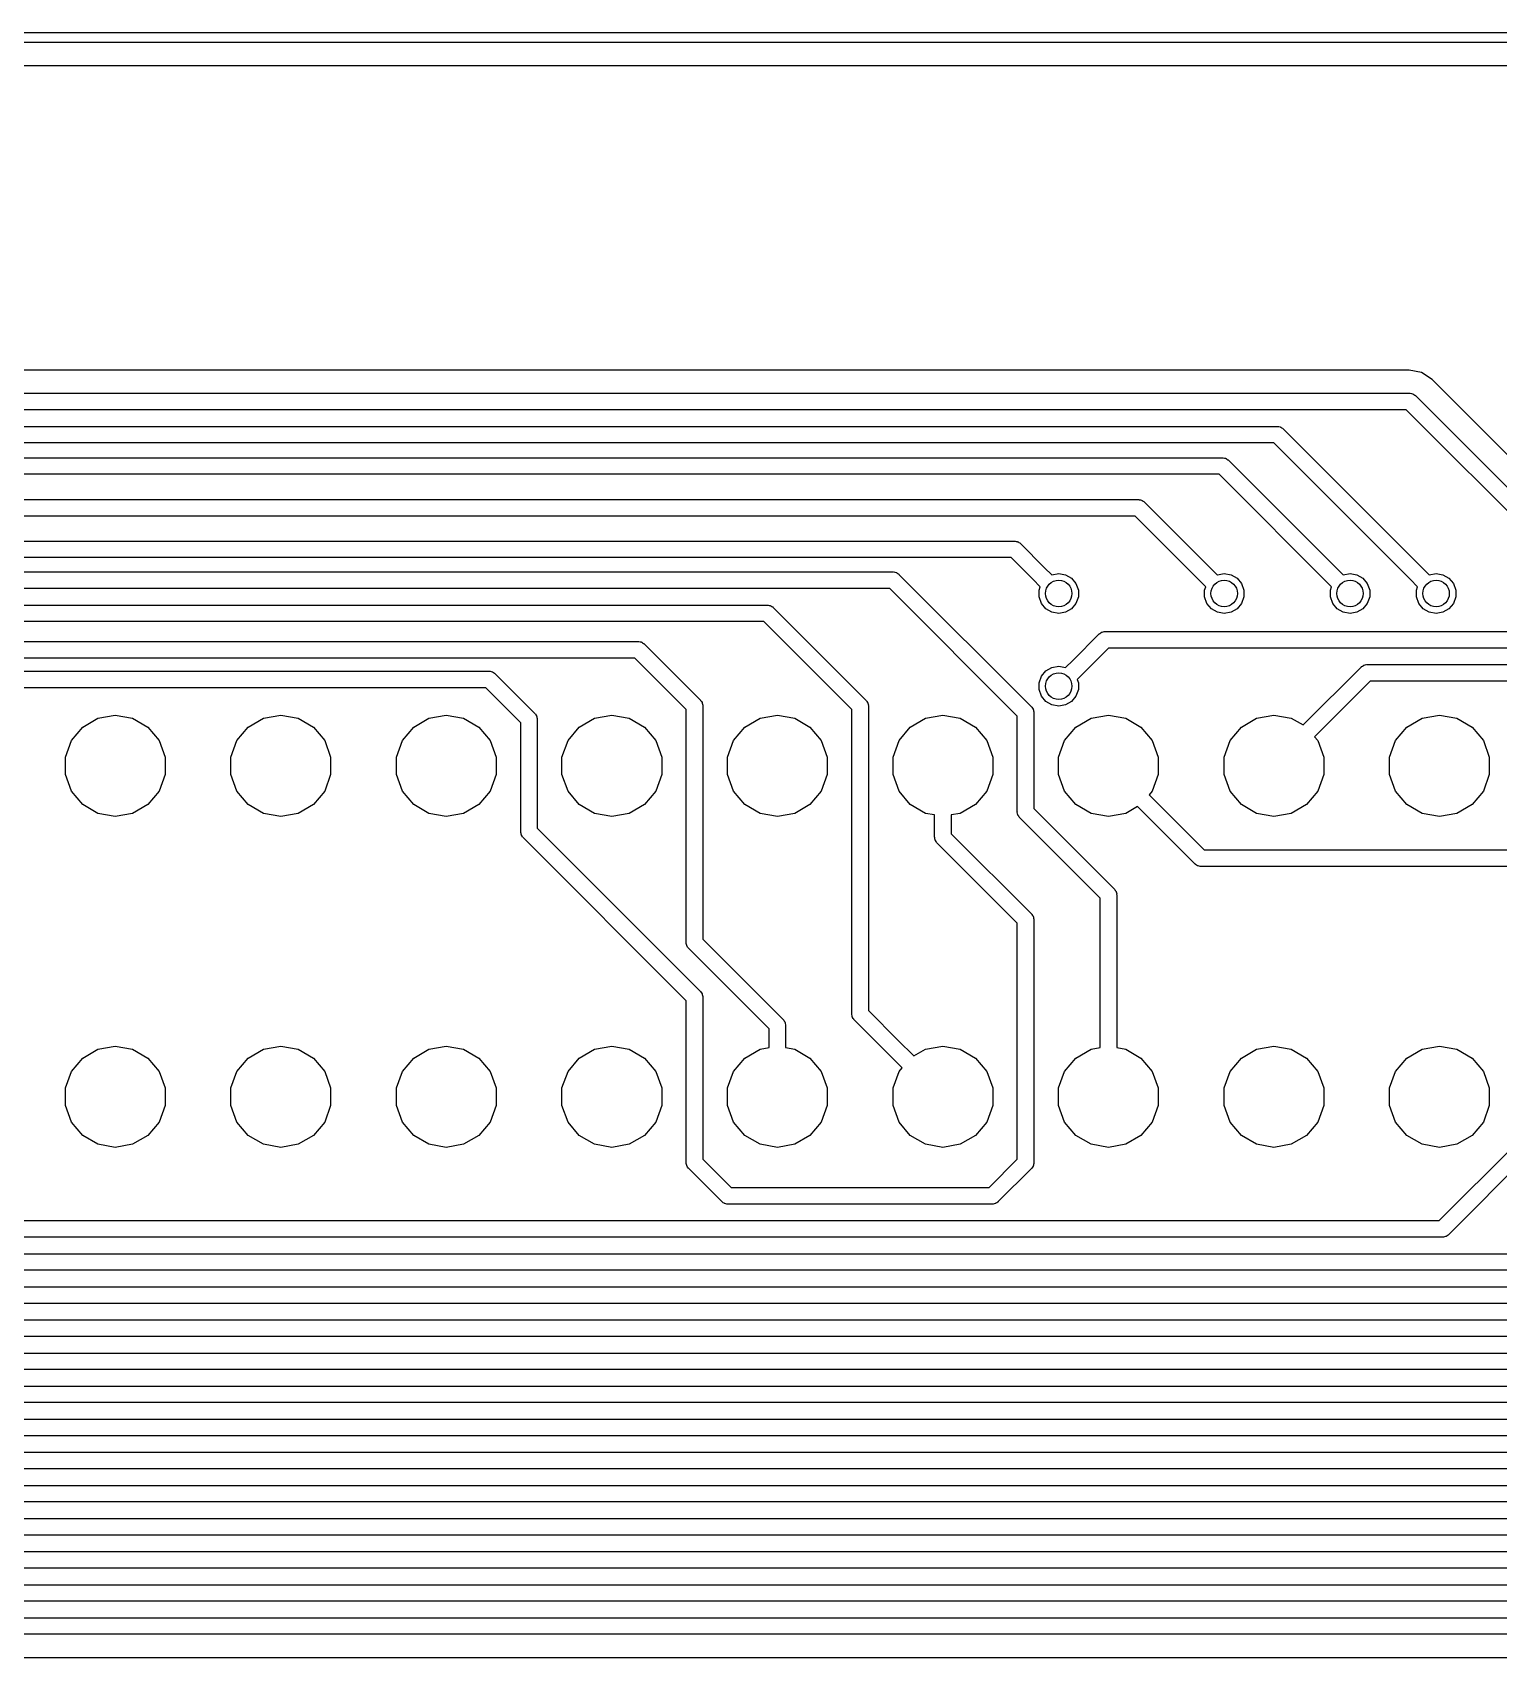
# Model space of a CAD drawing. Extents: x 85 to 212, y -151 to -91.
# Drawn here: x 146 to 168.14, y -115.97 to -91.42 of the extents above; entities that cross this region are included whole.
import ezdxf

# ---------------------------------------------------------------- set-up
doc = ezdxf.new("R2010")
doc.units = 0
doc.header["$MEASUREMENT"] = 0
doc.layers.add('BLACK', color=7, linetype='CONTINUOUS')

msp = doc.modelspace()

# ---------------------------------------------------------------- linework, layer by layer
at = {"layer": 'Black'}
for p, q in [((85.5, -91.425), (211.5, -91.425)), ((211.425, -91.575), (85.575, -91.575)), ((85.975, -91.925), (211.025, -91.925)), ((166.795, -96.525), (117.76, -96.525)), ((166.981, -96.5621), (166.795, -96.525)), ((167.139, -96.6676), (166.981, -96.5621)), ((169.707, -99.2354), (167.139, -96.6676)), ((117.755, -96.875), (166.8, -96.875)), ((166.8, -96.875), (166.805, -96.876)), ((166.805, -96.876), (166.811, -96.8755)), ((166.811, -96.8755), (166.827, -96.8797)), ((166.827, -96.8797), (166.843, -96.8825)), ((166.843, -96.8825), (166.848, -96.8853)), ((166.848, -96.8853), (166.853, -96.8867)), ((166.853, -96.8867), (166.866, -96.8961)), ((166.866, -96.8961), (166.88, -96.9042)), ((166.88, -96.9042), (166.884, -96.9085)), ((166.884, -96.9085), (166.888, -96.9116)), ((166.888, -96.9116), (169.488, -99.5116)), ((166.748, -97.125), (117.806, -97.125)), ((169.312, -99.6884), (166.748, -97.125)), ((119.8, -97.375), (164.8, -97.375)), ((164.8, -97.375), (164.805, -97.376)), ((164.805, -97.376), (164.811, -97.3755)), ((164.811, -97.3755), (164.827, -97.3797)), ((164.827, -97.3797), (164.843, -97.3826)), ((164.843, -97.3826), (164.848, -97.3853)), ((164.848, -97.3853), (164.853, -97.3867)), ((164.853, -97.3867), (164.866, -97.3961)), ((164.866, -97.3961), (164.88, -97.4043)), ((164.88, -97.4043), (164.884, -97.4085)), ((164.884, -97.4085), (164.888, -97.4116)), ((164.888, -97.4116), (166.988, -99.5116)), ((164.748, -97.625), (119.852, -97.625)), ((166.812, -99.6884), (164.748, -97.625)), ((122.125, -97.85), (163.975, -97.85)), ((163.975, -97.85), (163.98, -97.851)), ((163.98, -97.851), (163.986, -97.8505)), ((163.986, -97.8505), (164.002, -97.8547)), ((164.002, -97.8547), (164.018, -97.8575)), ((164.018, -97.8575), (164.023, -97.8603)), ((164.023, -97.8603), (164.028, -97.8617)), ((164.028, -97.8617), (164.041, -97.8711)), ((164.041, -97.8711), (164.055, -97.8792)), ((164.055, -97.8792), (164.059, -97.8835)), ((164.059, -97.8835), (164.063, -97.8866)), ((164.063, -97.8866), (165.795, -99.6182)), ((163.923, -98.1), (122.177, -98.1)), ((165.621, -99.7982), (163.923, -98.1)), ((128.924, -98.4827), (162.708, -98.4827)), ((162.708, -98.4827), (162.713, -98.4837)), ((162.713, -98.4837), (162.719, -98.4832)), ((162.719, -98.4832), (162.734, -98.4874)), ((162.734, -98.4874), (162.75, -98.4902)), ((162.75, -98.4902), (162.755, -98.493)), ((162.755, -98.493), (162.761, -98.4944)), ((162.761, -98.4944), (162.774, -98.5038)), ((162.774, -98.5038), (162.788, -98.5119)), ((162.788, -98.5119), (162.792, -98.5162)), ((162.792, -98.5162), (162.796, -98.5193)), ((162.796, -98.5193), (163.895, -99.6182)), ((162.656, -98.7327), (128.924, -98.7327)), ((163.721, -99.7982), (162.656, -98.7327)), ((123.067, -99.1077), (160.833, -99.1077)), ((160.833, -99.1077), (160.838, -99.1087)), ((160.838, -99.1087), (160.844, -99.1082)), ((160.844, -99.1082), (160.859, -99.1124)), ((160.859, -99.1124), (160.875, -99.1153)), ((160.875, -99.1153), (160.88, -99.118)), ((160.88, -99.118), (160.886, -99.1194)), ((160.886, -99.1194), (160.899, -99.1288)), ((160.899, -99.1288), (160.913, -99.137)), ((160.913, -99.137), (160.917, -99.1412)), ((160.917, -99.1412), (160.921, -99.1443)), ((160.921, -99.1443), (161.288, -99.5116)), ((160.781, -99.3577), (123.119, -99.3577)), ((161.112, -99.6884), (160.781, -99.3577)), ((128.94, -99.575), (159, -99.575)), ((159, -99.575), (159.005, -99.576)), ((159.005, -99.576), (159.011, -99.5755)), ((159.011, -99.5755), (159.027, -99.5797)), ((159.027, -99.5797), (159.043, -99.5825)), ((159.043, -99.5825), (159.048, -99.5853)), ((159.048, -99.5853), (159.053, -99.5867)), ((159.053, -99.5867), (159.066, -99.5961)), ((159.066, -99.5961), (159.08, -99.6042)), ((159.08, -99.6042), (159.084, -99.6085)), ((159.084, -99.6085), (159.088, -99.6116)), ((159.088, -99.6116), (161.088, -101.612)), ((161.288, -99.5116), (161.288, -99.5116)), ((161.288, -99.5116), (161.395, -99.6182)), ((161.395, -99.6182), (161.397, -99.617)), ((161.397, -99.617), (161.5, -99.5989)), ((161.5, -99.5989), (161.603, -99.617)), ((161.603, -99.617), (161.694, -99.6693)), ((161.694, -99.6693), (161.761, -99.7494)), ((163.895, -99.6182), (163.897, -99.617)), ((163.897, -99.617), (164, -99.5988)), ((164, -99.5988), (164.103, -99.617)), ((164.103, -99.617), (164.194, -99.6693)), ((164.194, -99.6693), (164.261, -99.7494)), ((165.795, -99.6182), (165.797, -99.617)), ((165.797, -99.617), (165.9, -99.5989)), ((165.9, -99.5989), (166.003, -99.617)), ((166.003, -99.617), (166.094, -99.6693)), ((166.094, -99.6693), (166.161, -99.7494)), ((166.988, -99.5116), (166.988, -99.5116)), ((166.988, -99.5116), (167.095, -99.6182)), ((167.095, -99.6182), (167.097, -99.617)), ((167.097, -99.617), (167.2, -99.5989)), ((167.2, -99.5989), (167.303, -99.617)), ((167.303, -99.617), (167.394, -99.6693)), ((167.394, -99.6693), (167.461, -99.7494)), ((158.948, -99.825), (128.941, -99.825)), ((160.875, -101.752), (158.948, -99.825)), ((161.221, -99.7982), (161.112, -99.6884)), ((161.112, -99.6884), (161.112, -99.6884)), ((161.203, -99.8477), (161.221, -99.7982)), ((161.203, -99.9523), (161.203, -99.8477)), ((161.761, -99.7494), (161.797, -99.8477)), ((161.797, -99.8477), (161.797, -99.9523)), ((163.703, -99.8477), (163.721, -99.7982)), ((163.703, -99.9523), (163.703, -99.8477)), ((164.261, -99.7494), (164.297, -99.8477)), ((164.297, -99.8477), (164.297, -99.9523)), ((165.603, -99.8477), (165.621, -99.7982)), ((165.603, -99.9523), (165.603, -99.8477)), ((166.161, -99.7494), (166.197, -99.8477)), ((166.197, -99.8477), (166.197, -99.9523)), ((166.921, -99.7982), (166.812, -99.6884)), ((166.812, -99.6884), (166.812, -99.6884)), ((166.903, -99.8477), (166.921, -99.7982)), ((166.903, -99.9523), (166.903, -99.8477)), ((167.461, -99.7494), (167.497, -99.8477)), ((167.497, -99.8477), (167.497, -99.9523)), ((125.2, -100.075), (157.1, -100.075)), ((157.1, -100.075), (157.105, -100.076)), ((157.105, -100.076), (157.111, -100.075)), ((157.111, -100.075), (157.127, -100.08)), ((157.127, -100.08), (157.143, -100.083)), ((157.143, -100.083), (157.147, -100.085)), ((157.147, -100.085), (157.153, -100.087)), ((157.153, -100.087), (157.166, -100.096)), ((157.166, -100.096), (157.18, -100.104)), ((157.18, -100.104), (157.184, -100.108)), ((157.184, -100.108), (157.188, -100.112)), ((157.188, -100.112), (158.588, -101.512)), ((161.239, -100.051), (161.203, -99.9523)), ((161.306, -100.131), (161.239, -100.051)), ((161.397, -100.183), (161.306, -100.131)), ((161.694, -100.131), (161.603, -100.183)), ((161.761, -100.051), (161.694, -100.131)), ((161.797, -99.9523), (161.761, -100.051)), ((163.739, -100.051), (163.703, -99.9523)), ((163.806, -100.131), (163.739, -100.051)), ((163.897, -100.183), (163.806, -100.131)), ((164.194, -100.131), (164.103, -100.183)), ((164.261, -100.051), (164.194, -100.131)), ((164.297, -99.9523), (164.261, -100.051)), ((165.639, -100.051), (165.603, -99.9523)), ((165.706, -100.131), (165.639, -100.051)), ((165.797, -100.183), (165.706, -100.131)), ((166.094, -100.131), (166.003, -100.183)), ((166.161, -100.051), (166.094, -100.131)), ((166.197, -99.9523), (166.161, -100.051)), ((166.939, -100.051), (166.903, -99.9523)), ((167.006, -100.131), (166.939, -100.051)), ((167.097, -100.183), (167.006, -100.131)), ((167.394, -100.131), (167.303, -100.183)), ((167.461, -100.051), (167.394, -100.131)), ((167.497, -99.9523), (167.461, -100.051)), ((157.048, -100.325), (125.252, -100.325)), ((158.375, -101.652), (157.048, -100.325)), ((161.5, -100.201), (161.397, -100.183)), ((161.603, -100.183), (161.5, -100.201)), ((164, -100.201), (163.897, -100.183)), ((164.103, -100.183), (164, -100.201)), ((165.9, -100.201), (165.797, -100.183)), ((166.003, -100.183), (165.9, -100.201)), ((167.2, -100.201), (167.097, -100.183)), ((167.303, -100.183), (167.2, -100.201)), ((126.95, -100.625), (155.15, -100.625)), ((155.15, -100.625), (155.155, -100.626)), ((155.155, -100.626), (155.161, -100.625)), ((155.161, -100.625), (155.177, -100.63)), ((155.177, -100.63), (155.193, -100.633)), ((155.193, -100.633), (155.198, -100.635)), ((155.198, -100.635), (155.203, -100.637)), ((155.203, -100.637), (155.216, -100.646)), ((155.216, -100.646), (155.23, -100.654)), ((155.23, -100.654), (155.234, -100.658)), ((161.712, -100.912), (162.112, -100.512)), ((162.112, -100.512), (162.116, -100.508)), ((162.116, -100.508), (162.12, -100.504)), ((162.12, -100.504), (162.134, -100.496)), ((162.134, -100.496), (162.147, -100.487)), ((162.147, -100.487), (162.152, -100.485)), ((162.152, -100.485), (162.157, -100.483)), ((162.157, -100.483), (162.173, -100.48)), ((162.173, -100.48), (162.189, -100.475)), ((162.189, -100.475), (162.195, -100.476)), ((162.195, -100.476), (162.2, -100.475)), ((162.2, -100.475), (169.848, -100.475)), ((155.098, -100.875), (127.002, -100.875)), ((155.875, -101.652), (155.098, -100.875)), ((155.234, -100.658), (155.238, -100.662)), ((155.238, -100.662), (156.088, -101.512)), ((162.252, -100.725), (161.888, -101.088)), ((169.9, -100.725), (162.252, -100.725)), ((129, -101.075), (152.9, -101.075)), ((152.9, -101.075), (152.905, -101.076)), ((152.905, -101.076), (152.911, -101.075)), ((152.911, -101.075), (152.927, -101.08)), ((152.927, -101.08), (152.943, -101.083)), ((152.943, -101.083), (152.948, -101.085)), ((152.948, -101.085), (152.953, -101.087)), ((152.953, -101.087), (152.966, -101.096)), ((152.966, -101.096), (152.98, -101.104)), ((152.98, -101.104), (152.984, -101.108)), ((152.984, -101.108), (152.988, -101.112)), ((152.988, -101.112), (153.588, -101.712)), ((161.239, -101.149), (161.306, -101.069)), ((161.306, -101.069), (161.397, -101.017)), ((161.397, -101.017), (161.5, -100.999)), ((161.5, -100.999), (161.603, -101.017)), ((161.603, -101.017), (161.605, -101.018)), ((161.605, -101.018), (161.712, -100.912)), ((161.712, -100.912), (161.712, -100.912)), ((161.888, -101.088), (161.779, -101.198)), ((161.888, -101.088), (161.888, -101.088)), ((165.19, -101.887), (166.066, -101.012)), ((166.066, -101.012), (166.071, -101.008)), ((166.071, -101.008), (166.074, -101.004)), ((166.074, -101.004), (166.088, -100.996)), ((166.088, -100.996), (166.102, -100.987)), ((166.102, -100.987), (166.107, -100.985)), ((166.107, -100.985), (166.112, -100.983)), ((166.112, -100.983), (166.128, -100.98)), ((166.128, -100.98), (166.144, -100.975)), ((166.144, -100.975), (166.149, -100.976)), ((166.149, -100.976), (166.155, -100.975)), ((166.155, -100.975), (170.398, -100.975)), ((152.848, -101.325), (129.052, -101.325)), ((153.375, -101.852), (152.848, -101.325)), ((161.203, -101.248), (161.239, -101.149)), ((161.203, -101.352), (161.203, -101.248)), ((161.239, -101.451), (161.203, -101.352)), ((161.797, -101.352), (161.761, -101.451)), ((161.779, -101.198), (161.797, -101.248)), ((161.797, -101.248), (161.797, -101.352)), ((166.206, -101.225), (165.366, -102.065)), ((170.45, -101.225), (166.206, -101.225)), ((156.088, -101.512), (156.092, -101.516)), ((156.092, -101.516), (156.096, -101.52)), ((156.096, -101.52), (156.104, -101.534)), ((156.104, -101.534), (156.113, -101.547)), ((156.113, -101.547), (156.115, -101.552)), ((156.115, -101.552), (156.117, -101.557)), ((156.117, -101.557), (156.12, -101.573)), ((156.12, -101.573), (156.125, -101.589)), ((156.125, -101.589), (156.124, -101.595)), ((156.124, -101.595), (156.125, -101.6)), ((156.125, -101.6), (156.125, -105.123)), ((158.588, -101.512), (158.592, -101.516)), ((158.592, -101.516), (158.596, -101.52)), ((158.596, -101.52), (158.604, -101.534)), ((158.604, -101.534), (158.613, -101.547)), ((158.613, -101.547), (158.615, -101.552)), ((158.615, -101.552), (158.617, -101.557)), ((158.617, -101.557), (158.62, -101.573)), ((158.62, -101.573), (158.625, -101.589)), ((158.625, -101.589), (158.624, -101.595)), ((158.624, -101.595), (158.625, -101.6)), ((158.625, -101.6), (158.625, -106.201)), ((161.088, -101.612), (161.092, -101.616)), ((161.092, -101.616), (161.096, -101.62)), ((161.096, -101.62), (161.104, -101.634)), ((161.104, -101.634), (161.113, -101.647)), ((161.306, -101.531), (161.239, -101.451)), ((161.397, -101.583), (161.306, -101.531)), ((161.5, -101.601), (161.397, -101.583)), ((161.603, -101.583), (161.5, -101.601)), ((161.694, -101.531), (161.603, -101.583)), ((161.761, -101.451), (161.694, -101.531)), ((146.759, -101.918), (146.989, -101.785)), ((146.989, -101.785), (147.251, -101.739)), ((147.251, -101.739), (147.513, -101.785)), ((147.513, -101.785), (147.743, -101.918)), ((149.259, -101.918), (149.489, -101.785)), ((149.489, -101.785), (149.751, -101.739)), ((149.751, -101.739), (150.013, -101.785)), ((150.013, -101.785), (150.243, -101.918)), ((151.759, -101.918), (151.989, -101.785)), ((151.989, -101.785), (152.251, -101.739)), ((152.251, -101.739), (152.513, -101.785)), ((152.513, -101.785), (152.743, -101.918)), ((153.375, -103.5), (153.375, -101.852)), ((153.588, -101.712), (153.592, -101.716)), ((153.592, -101.716), (153.596, -101.72)), ((153.596, -101.72), (153.604, -101.734)), ((153.604, -101.734), (153.613, -101.747)), ((153.613, -101.747), (153.615, -101.752)), ((153.615, -101.752), (153.617, -101.757)), ((153.617, -101.757), (153.62, -101.773)), ((153.62, -101.773), (153.625, -101.789)), ((153.625, -101.789), (153.624, -101.795)), ((153.624, -101.795), (153.625, -101.8)), ((153.625, -101.8), (153.625, -103.448)), ((154.259, -101.918), (154.489, -101.785)), ((154.489, -101.785), (154.751, -101.739)), ((154.751, -101.739), (155.013, -101.785)), ((155.013, -101.785), (155.243, -101.918)), ((155.875, -105.175), (155.875, -101.652)), ((156.759, -101.918), (156.989, -101.785)), ((156.989, -101.785), (157.251, -101.739)), ((157.251, -101.739), (157.513, -101.785)), ((157.513, -101.785), (157.743, -101.918)), ((158.375, -106.252), (158.375, -101.652)), ((159.259, -101.918), (159.489, -101.785)), ((159.489, -101.785), (159.751, -101.739)), ((159.751, -101.739), (160.013, -101.785)), ((160.013, -101.785), (160.243, -101.918)), ((160.875, -103.2), (160.875, -101.752)), ((161.113, -101.647), (161.115, -101.652)), ((161.115, -101.652), (161.117, -101.657)), ((161.117, -101.657), (161.12, -101.673)), ((161.12, -101.673), (161.125, -101.689)), ((161.125, -101.689), (161.124, -101.695)), ((161.124, -101.695), (161.125, -101.7)), ((161.125, -101.7), (161.125, -103.148)), ((161.759, -101.918), (161.989, -101.785)), ((161.989, -101.785), (162.251, -101.739)), ((162.251, -101.739), (162.513, -101.785)), ((162.513, -101.785), (162.743, -101.918)), ((164.259, -101.918), (164.489, -101.785)), ((164.489, -101.785), (164.751, -101.739)), ((164.751, -101.739), (165.013, -101.785)), ((165.013, -101.785), (165.19, -101.887)), ((166.759, -101.918), (166.989, -101.785)), ((166.989, -101.785), (167.251, -101.739)), ((167.251, -101.739), (167.513, -101.785)), ((167.513, -101.785), (167.743, -101.918)), ((146.498, -102.371), (146.589, -102.121)), ((146.589, -102.121), (146.759, -101.918)), ((147.743, -101.918), (147.914, -102.121)), ((147.914, -102.121), (148.004, -102.371)), ((148.998, -102.371), (149.089, -102.121)), ((149.089, -102.121), (149.259, -101.918)), ((150.243, -101.918), (150.414, -102.121)), ((150.414, -102.121), (150.504, -102.371)), ((151.498, -102.371), (151.589, -102.121)), ((151.589, -102.121), (151.759, -101.918)), ((152.743, -101.918), (152.914, -102.121)), ((152.914, -102.121), (153.004, -102.371)), ((153.998, -102.371), (154.089, -102.121)), ((154.089, -102.121), (154.259, -101.918)), ((155.243, -101.918), (155.414, -102.121)), ((155.414, -102.121), (155.504, -102.371)), ((156.498, -102.371), (156.589, -102.121)), ((156.589, -102.121), (156.759, -101.918)), ((157.743, -101.918), (157.914, -102.121)), ((157.914, -102.121), (158.004, -102.371)), ((158.998, -102.371), (159.089, -102.121)), ((159.089, -102.121), (159.259, -101.918)), ((160.243, -101.918), (160.414, -102.121)), ((160.414, -102.121), (160.504, -102.371)), ((161.498, -102.371), (161.589, -102.121)), ((161.589, -102.121), (161.759, -101.918)), ((162.743, -101.918), (162.914, -102.121)), ((162.914, -102.121), (163.004, -102.371)), ((163.998, -102.371), (164.089, -102.121)), ((164.089, -102.121), (164.259, -101.918)), ((165.366, -102.065), (165.414, -102.121)), ((165.414, -102.121), (165.504, -102.371)), ((166.498, -102.371), (166.589, -102.121)), ((166.589, -102.121), (166.759, -101.918)), ((167.743, -101.918), (167.914, -102.121)), ((167.914, -102.121), (168.004, -102.371)), ((146.498, -102.636), (146.498, -102.371)), ((148.004, -102.371), (148.004, -102.636)), ((148.998, -102.636), (148.998, -102.371)), ((150.504, -102.371), (150.504, -102.636)), ((151.498, -102.636), (151.498, -102.371)), ((153.004, -102.371), (153.004, -102.636)), ((153.998, -102.636), (153.998, -102.371)), ((155.504, -102.371), (155.504, -102.636)), ((156.498, -102.636), (156.498, -102.371)), ((158.004, -102.371), (158.004, -102.636)), ((158.998, -102.636), (158.998, -102.371)), ((160.504, -102.371), (160.504, -102.636)), ((161.498, -102.636), (161.498, -102.371)), ((163.004, -102.371), (163.004, -102.636)), ((163.998, -102.636), (163.998, -102.371)), ((165.504, -102.371), (165.504, -102.636)), ((166.498, -102.636), (166.498, -102.371)), ((168.004, -102.371), (168.004, -102.636)), ((146.589, -102.886), (146.498, -102.636)), ((148.004, -102.636), (147.914, -102.886)), ((149.089, -102.886), (148.998, -102.636)), ((150.504, -102.636), (150.414, -102.886)), ((151.589, -102.886), (151.498, -102.636)), ((153.004, -102.636), (152.914, -102.886)), ((154.089, -102.886), (153.998, -102.636)), ((155.504, -102.636), (155.414, -102.886)), ((156.589, -102.886), (156.498, -102.636)), ((158.004, -102.636), (157.914, -102.886)), ((159.089, -102.886), (158.998, -102.636)), ((160.504, -102.636), (160.414, -102.886)), ((161.589, -102.886), (161.498, -102.636)), ((163.004, -102.636), (162.914, -102.886)), ((164.089, -102.886), (163.998, -102.636)), ((165.504, -102.636), (165.414, -102.886)), ((166.589, -102.886), (166.498, -102.636)), ((168.004, -102.636), (167.914, -102.886)), ((146.759, -103.09), (146.589, -102.886)), ((146.989, -103.222), (146.759, -103.09)), ((147.743, -103.09), (147.513, -103.222)), ((147.914, -102.886), (147.743, -103.09)), ((149.259, -103.09), (149.089, -102.886)), ((149.489, -103.222), (149.259, -103.09)), ((150.243, -103.09), (150.013, -103.222)), ((150.414, -102.886), (150.243, -103.09)), ((151.759, -103.09), (151.589, -102.886)), ((151.989, -103.222), (151.759, -103.09)), ((152.743, -103.09), (152.513, -103.222)), ((152.914, -102.886), (152.743, -103.09)), ((154.259, -103.09), (154.089, -102.886)), ((154.489, -103.222), (154.259, -103.09)), ((155.243, -103.09), (155.013, -103.222)), ((155.414, -102.886), (155.243, -103.09)), ((156.759, -103.09), (156.589, -102.886)), ((156.989, -103.222), (156.759, -103.09)), ((157.743, -103.09), (157.513, -103.222)), ((157.914, -102.886), (157.743, -103.09)), ((159.259, -103.09), (159.089, -102.886)), ((159.489, -103.222), (159.259, -103.09)), ((160.243, -103.09), (160.013, -103.222)), ((160.414, -102.886), (160.243, -103.09)), ((161.759, -103.09), (161.589, -102.886)), ((161.989, -103.222), (161.759, -103.09)), ((162.914, -102.886), (162.866, -102.942)), ((162.866, -102.942), (163.699, -103.775)), ((164.259, -103.09), (164.089, -102.886)), ((164.489, -103.222), (164.259, -103.09)), ((165.243, -103.09), (165.013, -103.222)), ((165.414, -102.886), (165.243, -103.09)), ((166.759, -103.09), (166.589, -102.886)), ((166.989, -103.222), (166.759, -103.09)), ((167.743, -103.09), (167.513, -103.222)), ((167.914, -102.886), (167.743, -103.09)), ((147.251, -103.269), (146.989, -103.222)), ((147.513, -103.222), (147.251, -103.269)), ((149.751, -103.269), (149.489, -103.222)), ((150.013, -103.222), (149.751, -103.269)), ((152.251, -103.269), (151.989, -103.222)), ((152.513, -103.222), (152.251, -103.269)), ((154.751, -103.269), (154.489, -103.222)), ((155.013, -103.222), (154.751, -103.269)), ((157.251, -103.269), (156.989, -103.222)), ((157.513, -103.222), (157.251, -103.269)), ((159.626, -103.246), (159.489, -103.222)), ((159.626, -103.581), (159.626, -103.246)), ((160.013, -103.222), (159.876, -103.246)), ((159.876, -103.246), (159.876, -103.529)), ((160.876, -103.205), (160.875, -103.2)), ((160.875, -103.211), (160.876, -103.205)), ((160.88, -103.227), (160.875, -103.211)), ((160.883, -103.243), (160.88, -103.227)), ((160.885, -103.248), (160.883, -103.243)), ((160.887, -103.253), (160.885, -103.248)), ((160.896, -103.266), (160.887, -103.253)), ((160.904, -103.28), (160.896, -103.266)), ((160.908, -103.284), (160.904, -103.28)), ((160.912, -103.288), (160.908, -103.284)), ((162.126, -104.503), (160.912, -103.288)), ((161.125, -103.148), (162.339, -104.363)), ((162.251, -103.269), (161.989, -103.222)), ((162.513, -103.222), (162.251, -103.269)), ((162.69, -103.12), (162.513, -103.222)), ((163.559, -103.988), (162.69, -103.12)), ((164.751, -103.269), (164.489, -103.222)), ((165.013, -103.222), (164.751, -103.269)), ((167.251, -103.269), (166.989, -103.222)), ((167.513, -103.222), (167.251, -103.269)), ((153.376, -103.505), (153.375, -103.5)), ((153.375, -103.511), (153.376, -103.505)), ((153.38, -103.527), (153.375, -103.511)), ((153.383, -103.543), (153.38, -103.527)), ((153.385, -103.548), (153.383, -103.543)), ((153.387, -103.553), (153.385, -103.548)), ((153.396, -103.566), (153.387, -103.553)), ((153.404, -103.58), (153.396, -103.566)), ((153.408, -103.584), (153.404, -103.58)), ((153.412, -103.588), (153.408, -103.584)), ((155.875, -106.052), (153.412, -103.588)), ((153.625, -103.448), (156.088, -105.912)), ((159.627, -103.587), (159.626, -103.581)), ((159.627, -103.592), (159.627, -103.587)), ((159.631, -103.608), (159.627, -103.592)), ((159.876, -103.529), (161.088, -104.742)), ((159.634, -103.624), (159.631, -103.608)), ((159.636, -103.629), (159.634, -103.624)), ((159.638, -103.634), (159.636, -103.629)), ((159.647, -103.647), (159.638, -103.634)), ((159.655, -103.662), (159.647, -103.647)), ((159.66, -103.665), (159.655, -103.662)), ((159.663, -103.67), (159.66, -103.665)), ((160.875, -104.882), (159.663, -103.67)), ((163.699, -103.775), (170.348, -103.775)), ((163.564, -103.992), (163.559, -103.988)), ((163.567, -103.996), (163.564, -103.992)), ((163.581, -104.004), (163.567, -103.996)), ((163.595, -104.013), (163.581, -104.004)), ((163.6, -104.015), (163.595, -104.013)), ((163.605, -104.017), (163.6, -104.015)), ((163.621, -104.02), (163.605, -104.017)), ((163.637, -104.025), (163.621, -104.02)), ((163.642, -104.024), (163.637, -104.025)), ((163.647, -104.025), (163.642, -104.024)), ((170.4, -104.025), (163.647, -104.025)), ((162.126, -106.761), (162.126, -104.503)), ((162.339, -104.363), (162.343, -104.367)), ((162.343, -104.367), (162.347, -104.371)), ((162.347, -104.371), (162.355, -104.385)), ((162.355, -104.385), (162.364, -104.398)), ((162.364, -104.398), (162.366, -104.404)), ((162.366, -104.404), (162.369, -104.408)), ((162.369, -104.408), (162.371, -104.424)), ((162.371, -104.424), (162.376, -104.44)), ((162.376, -104.44), (162.375, -104.446)), ((162.375, -104.446), (162.376, -104.451)), ((162.376, -104.451), (162.376, -106.761)), ((161.088, -104.742), (161.092, -104.746)), ((161.092, -104.746), (161.096, -104.75)), ((161.096, -104.75), (161.104, -104.764)), ((161.104, -104.764), (161.113, -104.777)), ((161.113, -104.777), (161.115, -104.783)), ((161.115, -104.783), (161.117, -104.787)), ((161.117, -104.787), (161.12, -104.803)), ((161.12, -104.803), (161.125, -104.819)), ((161.125, -104.819), (161.124, -104.825)), ((161.124, -104.825), (161.125, -104.83)), ((160.875, -108.448), (160.875, -104.882)), ((161.125, -104.83), (161.125, -108.5)), ((155.876, -105.18), (155.875, -105.175)), ((155.875, -105.186), (155.876, -105.18)), ((155.88, -105.202), (155.875, -105.186)), ((155.883, -105.218), (155.88, -105.202)), ((155.885, -105.222), (155.883, -105.218)), ((155.887, -105.228), (155.885, -105.222)), ((155.896, -105.241), (155.887, -105.228)), ((155.904, -105.255), (155.896, -105.241)), ((155.908, -105.259), (155.904, -105.255)), ((155.912, -105.263), (155.908, -105.259)), ((157.126, -106.478), (155.912, -105.263)), ((156.125, -105.123), (157.339, -106.338)), ((155.875, -108.5), (155.875, -106.052)), ((156.088, -105.912), (156.092, -105.916)), ((156.092, -105.916), (156.096, -105.92)), ((156.096, -105.92), (156.104, -105.934)), ((156.104, -105.934), (156.113, -105.947)), ((156.113, -105.947), (156.115, -105.952)), ((156.115, -105.952), (156.117, -105.957)), ((156.117, -105.957), (156.12, -105.973)), ((156.12, -105.973), (156.125, -105.989)), ((156.125, -105.989), (156.124, -105.995)), ((156.124, -105.995), (156.125, -106)), ((156.125, -106), (156.125, -108.448)), ((158.376, -106.258), (158.375, -106.252)), ((158.375, -106.263), (158.376, -106.258)), ((158.38, -106.279), (158.375, -106.263)), ((158.383, -106.295), (158.38, -106.279)), ((158.385, -106.3), (158.383, -106.295)), ((158.387, -106.305), (158.385, -106.3)), ((158.625, -106.201), (159.077, -106.653)), ((157.126, -106.761), (157.126, -106.478)), ((157.339, -106.338), (157.343, -106.342)), ((157.343, -106.342), (157.347, -106.346)), ((157.347, -106.346), (157.355, -106.36)), ((157.355, -106.36), (157.364, -106.373)), ((157.364, -106.373), (157.366, -106.378)), ((157.366, -106.378), (157.369, -106.383)), ((157.369, -106.383), (157.371, -106.399)), ((157.371, -106.399), (157.376, -106.415)), ((157.376, -106.415), (157.375, -106.421)), ((157.375, -106.421), (157.376, -106.426)), ((157.376, -106.426), (157.376, -106.761)), ((158.396, -106.319), (158.387, -106.305)), ((158.404, -106.333), (158.396, -106.319)), ((158.408, -106.336), (158.404, -106.333)), ((158.412, -106.341), (158.408, -106.336)), ((158.901, -106.83), (158.412, -106.341)), ((146.759, -106.918), (146.989, -106.785)), ((146.989, -106.785), (147.251, -106.739)), ((147.251, -106.739), (147.513, -106.785)), ((147.513, -106.785), (147.743, -106.918)), ((149.259, -106.918), (149.489, -106.785)), ((149.489, -106.785), (149.751, -106.739)), ((149.751, -106.739), (150.013, -106.785)), ((150.013, -106.785), (150.243, -106.918)), ((151.759, -106.918), (151.989, -106.785)), ((151.989, -106.785), (152.251, -106.739)), ((152.251, -106.739), (152.513, -106.785)), ((152.513, -106.785), (152.743, -106.918)), ((154.259, -106.918), (154.489, -106.785)), ((154.489, -106.785), (154.751, -106.739)), ((154.751, -106.739), (155.013, -106.785)), ((155.013, -106.785), (155.243, -106.918)), ((156.759, -106.918), (156.989, -106.785)), ((156.989, -106.785), (157.126, -106.761)), ((157.376, -106.761), (157.513, -106.785)), ((157.513, -106.785), (157.743, -106.918)), ((159.077, -106.653), (159.077, -106.653)), ((159.077, -106.653), (159.312, -106.887)), ((159.312, -106.887), (159.489, -106.785)), ((159.489, -106.785), (159.751, -106.739)), ((159.751, -106.739), (160.013, -106.785)), ((160.013, -106.785), (160.243, -106.918)), ((161.759, -106.918), (161.989, -106.785)), ((161.989, -106.785), (162.126, -106.761)), ((162.376, -106.761), (162.513, -106.785)), ((162.513, -106.785), (162.743, -106.918)), ((164.259, -106.918), (164.489, -106.785)), ((164.489, -106.785), (164.751, -106.739)), ((164.751, -106.739), (165.013, -106.785)), ((165.013, -106.785), (165.243, -106.918)), ((166.759, -106.918), (166.989, -106.785)), ((166.989, -106.785), (167.251, -106.739)), ((167.251, -106.739), (167.513, -106.785)), ((167.513, -106.785), (167.743, -106.918)), ((146.589, -107.121), (146.759, -106.918)), ((147.743, -106.918), (147.914, -107.121)), ((149.089, -107.121), (149.259, -106.918)), ((150.243, -106.918), (150.414, -107.121)), ((151.589, -107.121), (151.759, -106.918)), ((152.743, -106.918), (152.914, -107.121)), ((154.089, -107.121), (154.259, -106.918)), ((155.243, -106.918), (155.414, -107.121)), ((156.589, -107.121), (156.759, -106.918)), ((157.743, -106.918), (157.914, -107.121)), ((159.136, -107.065), (158.901, -106.83)), ((158.901, -106.83), (158.901, -106.83)), ((160.243, -106.918), (160.414, -107.121)), ((161.589, -107.121), (161.759, -106.918)), ((162.743, -106.918), (162.914, -107.121)), ((164.089, -107.121), (164.259, -106.918)), ((165.243, -106.918), (165.414, -107.121)), ((166.589, -107.121), (166.759, -106.918)), ((167.743, -106.918), (167.914, -107.121)), ((146.498, -107.371), (146.589, -107.121)), ((147.914, -107.121), (148.004, -107.371)), ((148.998, -107.371), (149.089, -107.121)), ((150.414, -107.121), (150.504, -107.371)), ((151.498, -107.371), (151.589, -107.121)), ((152.914, -107.121), (153.004, -107.371)), ((153.998, -107.371), (154.089, -107.121)), ((155.414, -107.121), (155.504, -107.371)), ((156.498, -107.371), (156.589, -107.121)), ((157.914, -107.121), (158.004, -107.371)), ((158.998, -107.371), (159.089, -107.121)), ((159.089, -107.121), (159.136, -107.065)), ((160.414, -107.121), (160.504, -107.371)), ((161.498, -107.371), (161.589, -107.121)), ((162.914, -107.121), (163.004, -107.371)), ((163.998, -107.371), (164.089, -107.121)), ((165.414, -107.121), (165.504, -107.371)), ((166.498, -107.371), (166.589, -107.121)), ((167.914, -107.121), (168.004, -107.371)), ((146.498, -107.636), (146.498, -107.371)), ((148.004, -107.371), (148.004, -107.636)), ((148.998, -107.636), (148.998, -107.371)), ((150.504, -107.371), (150.504, -107.636)), ((151.498, -107.636), (151.498, -107.371)), ((153.004, -107.371), (153.004, -107.636)), ((153.998, -107.636), (153.998, -107.371)), ((155.504, -107.371), (155.504, -107.636)), ((156.498, -107.636), (156.498, -107.371)), ((158.004, -107.371), (158.004, -107.636)), ((158.998, -107.636), (158.998, -107.371)), ((160.504, -107.371), (160.504, -107.636)), ((161.498, -107.636), (161.498, -107.371)), ((163.004, -107.371), (163.004, -107.636)), ((163.998, -107.636), (163.998, -107.371)), ((165.504, -107.371), (165.504, -107.636)), ((166.498, -107.636), (166.498, -107.371)), ((168.004, -107.371), (168.004, -107.636)), ((146.589, -107.886), (146.498, -107.636)), ((148.004, -107.636), (147.914, -107.886)), ((149.089, -107.886), (148.998, -107.636)), ((150.504, -107.636), (150.414, -107.886)), ((151.589, -107.886), (151.498, -107.636)), ((153.004, -107.636), (152.914, -107.886)), ((154.089, -107.886), (153.998, -107.636)), ((155.504, -107.636), (155.414, -107.886)), ((156.589, -107.886), (156.498, -107.636)), ((158.004, -107.636), (157.914, -107.886)), ((159.089, -107.886), (158.998, -107.636)), ((160.504, -107.636), (160.414, -107.886)), ((161.589, -107.886), (161.498, -107.636)), ((163.004, -107.636), (162.914, -107.886)), ((164.089, -107.886), (163.998, -107.636)), ((165.504, -107.636), (165.414, -107.886)), ((166.589, -107.886), (166.498, -107.636)), ((168.004, -107.636), (167.914, -107.886)), ((146.759, -108.09), (146.589, -107.886)), ((147.914, -107.886), (147.743, -108.09)), ((149.259, -108.09), (149.089, -107.886)), ((150.414, -107.886), (150.243, -108.09)), ((151.759, -108.09), (151.589, -107.886)), ((152.914, -107.886), (152.743, -108.09)), ((154.259, -108.09), (154.089, -107.886)), ((155.414, -107.886), (155.243, -108.09)), ((156.759, -108.09), (156.589, -107.886)), ((157.914, -107.886), (157.743, -108.09)), ((159.259, -108.09), (159.089, -107.886)), ((160.414, -107.886), (160.243, -108.09)), ((161.759, -108.09), (161.589, -107.886)), ((162.914, -107.886), (162.743, -108.09)), ((164.259, -108.09), (164.089, -107.886)), ((165.414, -107.886), (165.243, -108.09)), ((166.759, -108.09), (166.589, -107.886)), ((167.914, -107.886), (167.743, -108.09)), ((146.989, -108.222), (146.759, -108.09)), ((147.251, -108.269), (146.989, -108.222)), ((147.513, -108.222), (147.251, -108.269)), ((147.743, -108.09), (147.513, -108.222)), ((149.489, -108.222), (149.259, -108.09)), ((149.751, -108.269), (149.489, -108.222)), ((150.013, -108.222), (149.751, -108.269)), ((150.243, -108.09), (150.013, -108.222)), ((151.989, -108.222), (151.759, -108.09)), ((152.251, -108.269), (151.989, -108.222)), ((152.513, -108.222), (152.251, -108.269)), ((152.743, -108.09), (152.513, -108.222)), ((154.489, -108.222), (154.259, -108.09)), ((154.751, -108.269), (154.489, -108.222)), ((155.013, -108.222), (154.751, -108.269)), ((155.243, -108.09), (155.013, -108.222)), ((156.989, -108.222), (156.759, -108.09)), ((157.251, -108.269), (156.989, -108.222)), ((157.513, -108.222), (157.251, -108.269)), ((157.743, -108.09), (157.513, -108.222)), ((159.489, -108.222), (159.259, -108.09)), ((159.751, -108.269), (159.489, -108.222)), ((160.013, -108.222), (159.751, -108.269)), ((160.243, -108.09), (160.013, -108.222)), ((161.989, -108.222), (161.759, -108.09)), ((162.251, -108.269), (161.989, -108.222)), ((162.513, -108.222), (162.251, -108.269)), ((162.743, -108.09), (162.513, -108.222)), ((164.489, -108.222), (164.259, -108.09)), ((164.751, -108.269), (164.489, -108.222)), ((165.013, -108.222), (164.751, -108.269)), ((165.243, -108.09), (165.013, -108.222)), ((166.989, -108.222), (166.759, -108.09)), ((167.251, -108.269), (166.989, -108.222)), ((167.248, -109.375), (168.375, -108.248)), ((167.513, -108.222), (167.251, -108.269)), ((167.743, -108.09), (167.513, -108.222)), ((155.876, -108.505), (155.875, -108.5)), ((155.875, -108.511), (155.876, -108.505)), ((156.125, -108.448), (156.552, -108.875)), ((160.448, -108.875), (160.875, -108.448)), ((161.125, -108.5), (161.124, -108.505)), ((161.124, -108.505), (161.125, -108.511)), ((168.588, -108.388), (167.388, -109.588)), ((155.88, -108.527), (155.875, -108.511)), ((155.883, -108.543), (155.88, -108.527)), ((155.885, -108.548), (155.883, -108.543)), ((155.887, -108.553), (155.885, -108.548)), ((155.896, -108.566), (155.887, -108.553)), ((155.904, -108.58), (155.896, -108.566)), ((155.908, -108.584), (155.904, -108.58)), ((155.912, -108.588), (155.908, -108.584)), ((156.412, -109.088), (155.912, -108.588)), ((161.088, -108.588), (160.588, -109.088)), ((161.092, -108.584), (161.088, -108.588)), ((161.096, -108.58), (161.092, -108.584)), ((161.104, -108.566), (161.096, -108.58)), ((161.113, -108.553), (161.104, -108.566)), ((161.115, -108.548), (161.113, -108.553)), ((161.117, -108.543), (161.115, -108.548)), ((161.12, -108.527), (161.117, -108.543)), ((161.125, -108.511), (161.12, -108.527)), ((156.552, -108.875), (160.448, -108.875)), ((156.416, -109.092), (156.412, -109.088)), ((156.42, -109.096), (156.416, -109.092)), ((156.434, -109.104), (156.42, -109.096)), ((156.447, -109.113), (156.434, -109.104)), ((156.452, -109.115), (156.447, -109.113)), ((156.457, -109.117), (156.452, -109.115)), ((156.473, -109.12), (156.457, -109.117)), ((156.489, -109.125), (156.473, -109.12)), ((156.495, -109.124), (156.489, -109.125)), ((156.5, -109.125), (156.495, -109.124)), ((160.5, -109.125), (156.5, -109.125)), ((160.505, -109.124), (160.5, -109.125)), ((160.511, -109.125), (160.505, -109.124)), ((160.527, -109.12), (160.511, -109.125)), ((160.543, -109.117), (160.527, -109.12)), ((160.548, -109.115), (160.543, -109.117)), ((160.553, -109.113), (160.548, -109.115)), ((160.566, -109.104), (160.553, -109.113)), ((160.58, -109.096), (160.566, -109.104)), ((160.584, -109.092), (160.58, -109.096)), ((160.588, -109.088), (160.584, -109.092)), ((137.9, -109.375), (167.248, -109.375)), ((167.3, -109.625), (137.952, -109.625)), ((167.305, -109.624), (167.3, -109.625)), ((167.311, -109.625), (167.305, -109.624)), ((167.327, -109.62), (167.311, -109.625)), ((167.343, -109.617), (167.327, -109.62)), ((167.348, -109.615), (167.343, -109.617)), ((167.353, -109.613), (167.348, -109.615)), ((167.366, -109.604), (167.353, -109.613)), ((167.38, -109.596), (167.366, -109.604)), ((167.384, -109.592), (167.38, -109.596)), ((167.388, -109.588), (167.384, -109.592)), ((138.1, -109.875), (168.281, -109.875)), ((168.332, -110.125), (138.152, -110.125)), ((138.3, -110.375), (168.567, -110.375)), ((168.618, -110.625), (138.352, -110.625)), ((138.6, -110.875), (168.703, -110.875)), ((168.755, -111.125), (138.652, -111.125)), ((138.8, -111.375), (170.248, -111.375)), ((170.3, -111.625), (138.852, -111.625)), ((139.2, -111.875), (172.703, -111.875)), ((172.755, -112.125), (139.252, -112.125)), ((139.6, -112.375), (174.067, -112.375)), ((174.118, -112.625), (139.652, -112.625)), ((140, -112.875), (174.203, -112.875)), ((174.255, -113.125), (140.052, -113.125)), ((140.4, -113.375), (175.567, -113.375)), ((175.618, -113.625), (140.452, -113.625)), ((140.6, -113.875), (175.703, -113.875)), ((175.755, -114.125), (140.652, -114.125)), ((140.8, -114.375), (175.848, -114.375)), ((175.9, -114.625), (140.852, -114.625)), ((141, -114.875), (176.048, -114.875)), ((176.1, -115.125), (141.052, -115.125)), ((141.5, -115.375), (176.248, -115.375)), ((176.3, -115.625), (141.552, -115.625)), ((141.717, -115.975), (176.295, -115.975))]:
    msp.add_line(p, q, dxfattribs=at)
for centre in [(161.5, -99.9), (164, -99.9), (165.9, -99.9), (167.2, -99.9), (161.5, -101.3)]:
    msp.add_circle(centre, 0.2, dxfattribs=at)

doc.saveas('drawing.dxf')
